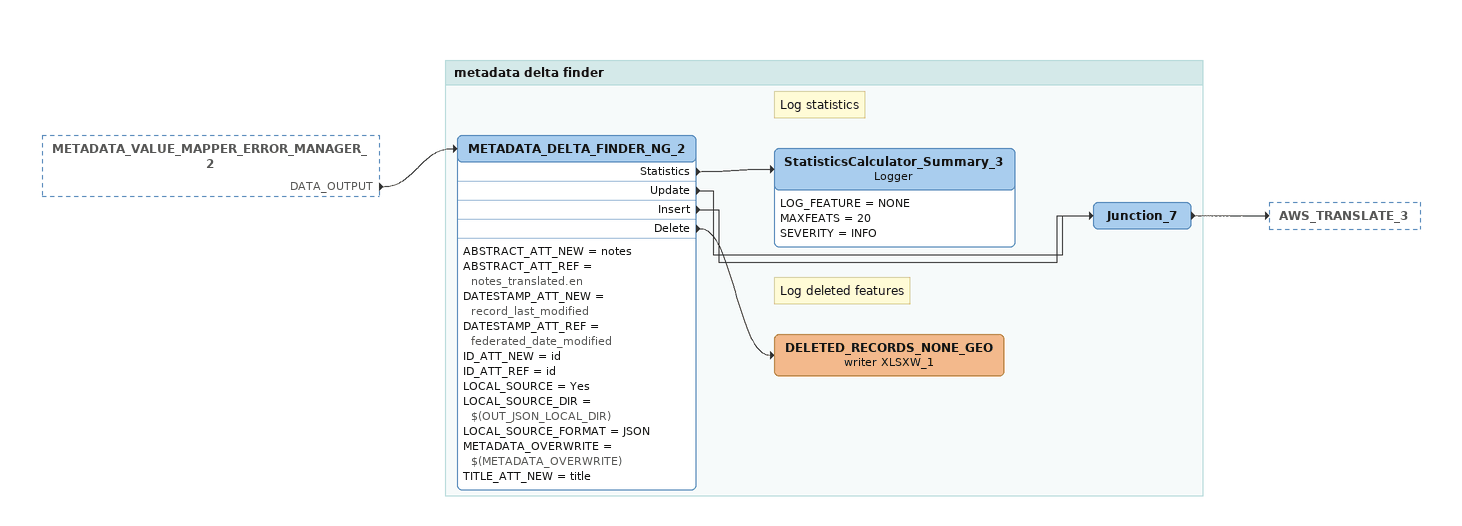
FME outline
METADATA_VALUE_MAPPER_ERROR_MANAGER_2 [outside]
    DATA_OUTPUT -> METADATA_DELTA_FINDER_NG_2

Bookmark: metadata delta finder
METADATA_DELTA_FINDER_NG_2
    ABSTRACT_ATT_NEW = notes
    ABSTRACT_ATT_REF = notes_translated.en
    DATESTAMP_ATT_NEW = record_last_modified
    DATESTAMP_ATT_REF = federated_date_modified
    ID_ATT_NEW = id
    ID_ATT_REF = id
    LOCAL_SOURCE = Yes
    LOCAL_SOURCE_DIR = $(OUT_JSON_LOCAL_DIR)
    LOCAL_SOURCE_FORMAT = JSON
    METADATA_OVERWRITE = $(METADATA_OVERWRITE)
    TITLE_ATT_NEW = title
    Statistics -> StatisticsCalculator_Summary_3
    Update -> Junction_7
    Insert -> Junction_7
    Delete -> DELETED_RECORDS_NONE_GEO (writer XLSXW_1)
Note: Log statistics
StatisticsCalculator_Summary_3: Logger
    LOG_FEATURE = NONE
    MAXFEATS = 20
    SEVERITY = INFO
Junction_7
    -> AWS_TRANSLATE_3
Note: Log deleted features
DELETED_RECORDS_NONE_GEO (writer XLSXW_1)
